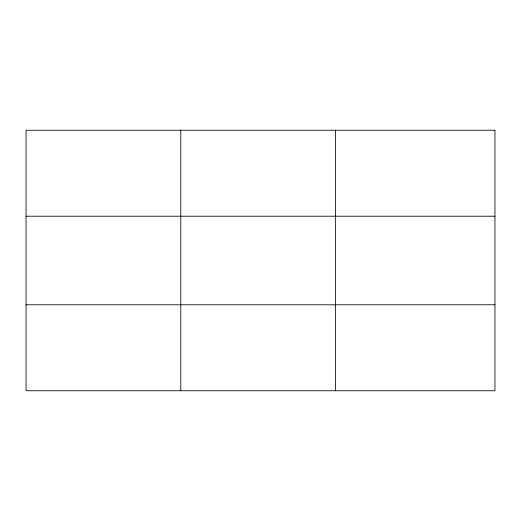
<?xml version="1.0" encoding="UTF-8"?>
<svg xmlns="http://www.w3.org/2000/svg" width="521" height="521" viewBox="0 0 521 521"><rect width="100%" height="100%" fill="white"/><g stroke="black" fill="none" stroke-linecap="round" stroke-linejoin="round"><path stroke-width="0.78" d="M180.787 390.75L180.787 130.25M335.524 390.75L335.524 130.25M26.05 216.215L494.95 216.215M26.05 304.785L494.95 304.785M494.95 130.25L26.05 130.25L26.05 390.75L494.95 390.75L494.95 130.25"/></g></svg>
